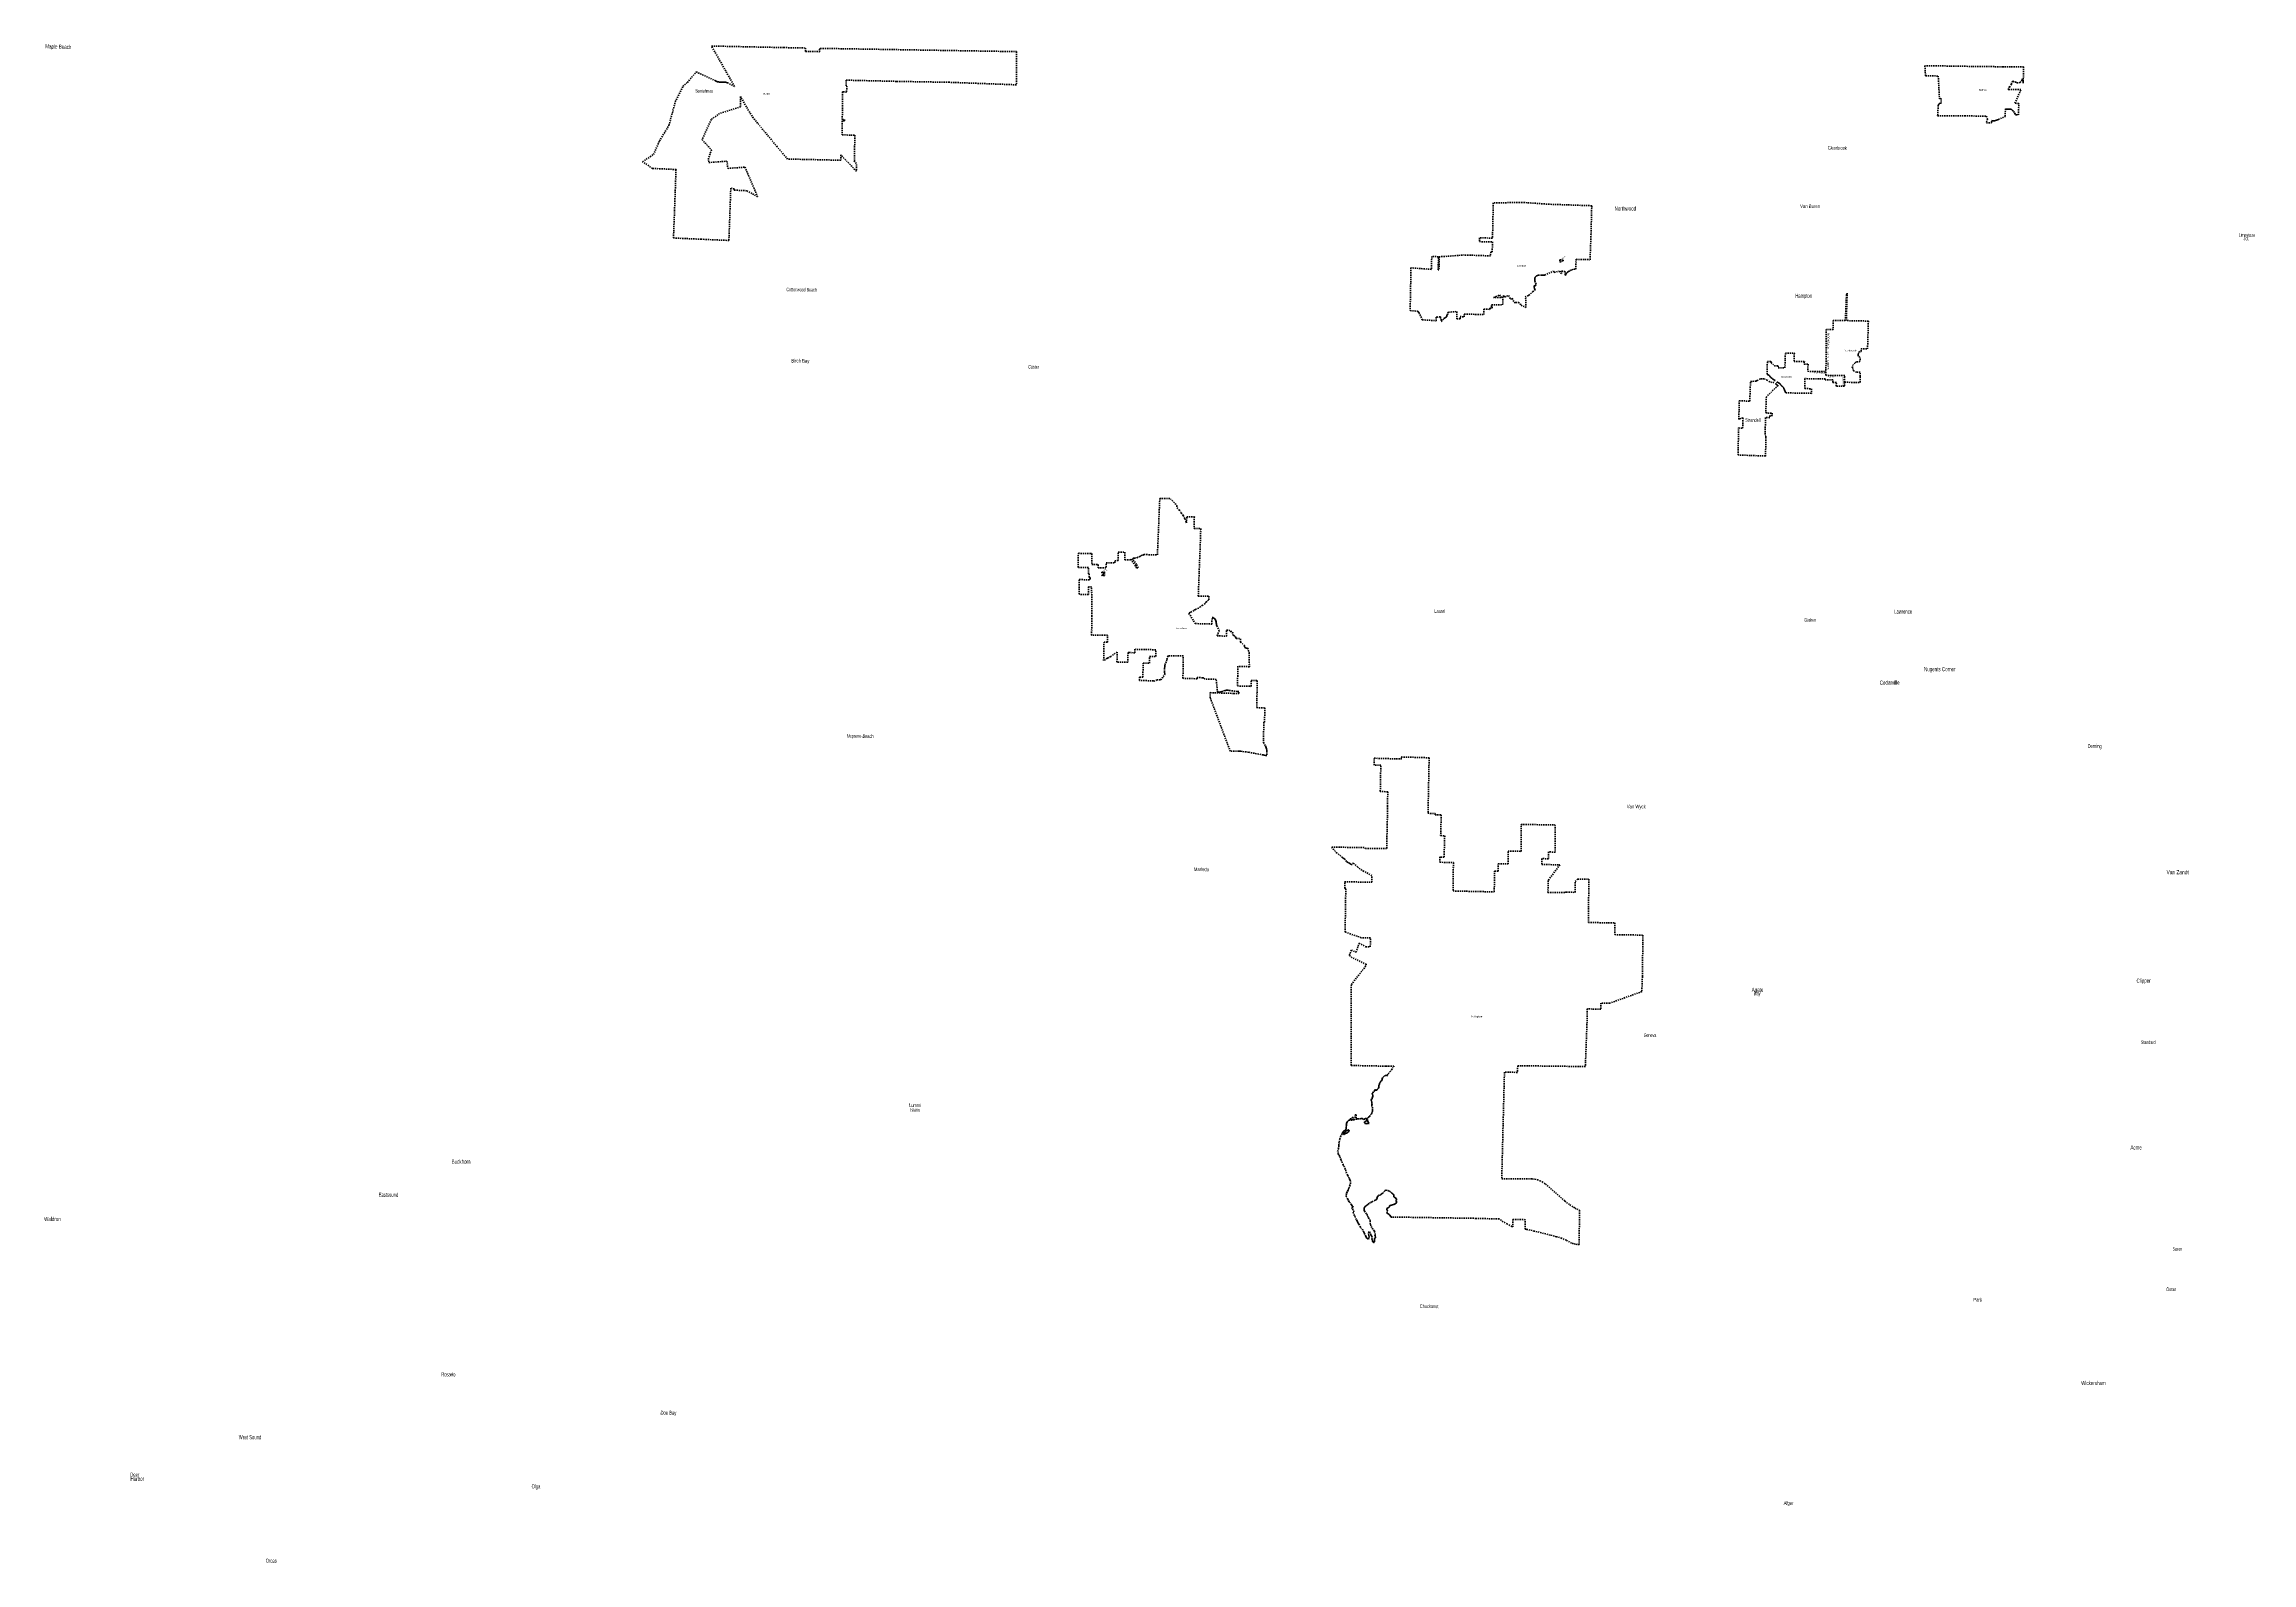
# Model space of a CAD drawing. Header units: feet. Extents: x -903180 to 1023491, y -707744 to 564635.
# Drawn here: x -496008 to -281007, y 408886 to 556844 of the extents above; entities that cross this region are included whole.
import ezdxf

# ---------------------------------------------------------------- set-up
doc = ezdxf.new("R2010")
doc.units = ezdxf.units.FT
doc.header["$LTSCALE"] = 80
doc.linetypes.add('SHORT_DASHED', pattern=[2.7, 1.5, -1.2])
doc.layers.add('13', color=7, linetype='SHORT_DASHED', lineweight=40)
for name, color, linetype in [('15', 7, 'Continuous'), ('16', 7, 'Continuous'), ('36', 7, 'Continuous')]:
    doc.layers.add(name, color=color, linetype=linetype)

msp = doc.modelspace()

# ---------------------------------------------------------------- linework, layer by layer
at = {"layer": '13'}
for p, q in [((-347638.15, 534627.9), (-347543.63, 534703.04)), ((-327904, 524442.95), (-327950, 524503.95)), ((-393981.65, 502475.97), (-394000.34, 503978.31)), ((-381582.45, 499722.8), (-381776.77, 499200.66)), ((-367743.05, 469789.88), (-369311.3, 470341.64)), ((-343048.92, 470086.58), (-340311.35, 470042.28)), ((-367403.92, 451865.06), (-367418.92, 451856.06)), ((-369340.82, 450930.04), (-369313.33, 450892.79)), ((-365180.44, 445168.54), (-365313.63, 445192.19))]:
    msp.add_line(p, q, dxfattribs=at)
for points in [[(-417494.62, 545080.56), (-417650.36, 545243.36), (-418422, 546049.95), (-418434.18, 545533.65), (-423603, 545647.95), (-424626.33, 546845.01), (-426529.65, 549141.92), (-426945.2, 549656.51), (-427297.81, 550184.34), (-428196.91, 551737.02), (-428180.28, 550748.38), (-430222.47, 550085.86), (-431036.55, 549514.53), (-431930.04, 547530.49), (-431027.31, 546552.92), (-431300.8, 545710.26), (-431288.46, 545309), (-429511.17, 545438.66), (-429432.56, 544737.35), (-427756.44, 544857.65), (-426527.24, 541983.31), (-427598.56, 542563.46), (-428815.61, 542618.81), (-428810.19, 542745.44), (-429140.35, 542805.12), (-429320.59, 537718.19), (-432021.63, 537836.7), (-434718.21, 537958.37), (-434617.37, 540625.2), (-434471.33, 544626.79), (-436770.75, 544739.95), (-437730.94, 545388.19), (-436670.09, 546083.48), (-436085.82, 547411.75), (-435169.01, 548915.37), (-434541.96, 551229.48), (-433805.28, 552735.77), (-433370.48, 553120.27), (-432497.19, 554140.41), (-430613.21, 553261.75), (-430485.32, 553206.51), (-430423.91, 553182.82), (-430328.74, 553155.35), (-430231.23, 553137.98), (-430132.43, 553130.89), (-430033.44, 553134.17), (-429935.33, 553147.78), (-429841.51, 553154.98), (-429743, 553152.45), (-429645.29, 553139.62), (-429549.46, 553116.66), (-429456.56, 553083.8), (-428776.87, 552724.1), (-431016.08, 556659.15), (-423970.84, 556507.65), (-421848, 556463.95), (-421857, 556131.95), (-420501.6, 556108.04), (-420512.16, 556273.07), (-420511.71, 556275.39), (-420504.97, 556301.77), (-420495.51, 556327.31), (-420483.44, 556351.71), (-420468.88, 556374.72), (-420451.99, 556396.08), (-420432.96, 556415.56), (-420412.01, 556432.95), (-419972.2, 556425.41), (-401305.85, 556113.65), (-401324.16, 552880.02), (-407864.77, 553125.73), (-413012.98, 553216.91), (-417792.6, 553329.76), (-417905.51, 553332.36), (-417912.09, 552764.92), (-417852.51, 552763.79), (-417854.37, 552173.53), (-418178.55, 552185.91), (-418248.1, 552188.93), (-418279.31, 549494.46), (-418072.69, 549488.93), (-418073.61, 549359.96), (-418280.61, 549361.79), (-418296.03, 548009.33), (-417060.74, 547968.26), (-417095.8, 545501.56), (-417133.29, 545473.23), (-416885.39, 545131.1), (-416896.66, 544455.52)], [(-306367.42, 549179.38), (-306359.76, 549398.87), (-306283.98, 549386.74), (-306182.12, 549379.9), (-306080.1, 549383.75), (-305979.04, 549398.24), (-305880.05, 549423.22), (-305784.22, 549458.4), (-305692.58, 549503.41), (-305043.32, 549792.58), (-305001.9, 550530.21), (-304905.85, 550506.58), (-304841.98, 550502.27), (-304783.3, 550504.86), (-304739.28, 550518.67), (-304702.17, 550522.12), (-304654.7, 550510.04), (-304595.15, 550499.68), (-304548.55, 550494.5), (-304495.04, 550498.81), (-304455.34, 550510.04), (-304443.04, 550503.13), (-304408.09, 550466.87), (-304353.72, 550407.73), (-304325.33, 550378.59), (-304202.25, 550277.37), (-304124.36, 550143.55), (-304087.25, 550084.41), (-304010.01, 549970.45), (-303881.42, 549964.41), (-303766.41, 549982.11), (-303734.36, 549948.88), (-303704.89, 551065.55), (-304073.53, 551078.13), (-303498.32, 552422.63), (-304698.39, 552408.13), (-304691.78, 552622.57), (-304599.75, 552648.89), (-304407.42, 552954.13), (-304393.47, 553178.7), (-304280.89, 553222.51), (-304037.65, 553147.59), (-303879.42, 553076.8), (-303595.34, 553092.04), (-303431.52, 553235.9), (-303379.25, 553453.43), (-303297.42, 553327.8), (-303287.3, 553171.53), (-303274.36, 553045.59), (-303273.19, 553030.76), (-303231.45, 554618.03), (-305253.58, 554639.29), (-308243.2, 554674.7), (-312844.83, 554744.7), (-312791.68, 553754.17), (-311545.72, 553735.75), (-311430.22, 551502.9), (-311279.65, 551579.67), (-311254.47, 551092.89), (-311342.19, 551092.07), (-311413.97, 551068.14), (-311459.46, 551039.72), (-311503.51, 550995.04), (-311538.79, 550924.44), (-311544.79, 550873.4), (-311610.2, 549862.96), (-308986.41, 549850.01), (-306869.37, 549833.35), (-306746.45, 549572.06), (-306861.03, 549183.26)], [(-348059.5, 535808.54), (-348392.87, 535820.61), (-348393.8, 535602.33), (-348062.76, 535743.98)], [(-392748.69, 505059.5), (-393006.8, 505063.5), (-393006.17, 505113.5), (-392866.12, 505110.25), (-392861.43, 505285.27), (-392745.32, 505284.51)], [(-392744.57, 505334.46), (-393003.32, 505338.48), (-393002.38, 505413.47), (-392743.45, 505409.45)]]:
    msp.add_lwpolyline(points, close=True, dxfattribs=at)
for points in [[(-347543.63, 534703.04), (-347407.04, 534782.72), (-347252.96, 534852.68), (-347030.26, 534907.1), (-346852.41, 534911.84), (-346813.53, 535878.92), (-345455.65, 535845.89), (-345359.75, 538385.35), (-345294.29, 541103.05), (-349442.8, 541243.62), (-352092.59, 541431.62), (-354881.36, 541370.51), (-354955.15, 537943.84), (-356229.71, 537978.91), (-356236.76, 537603.96), (-354962.19, 537568.89), (-354980.07, 536617.13), (-355134.17, 536621.12), (-355140.65, 536215.57), (-357669.61, 536301.1), (-360139.43, 536126.09), (-360171.24, 534858.43), (-360249.73, 534855.2), (-360217.04, 536128.52), (-360876.36, 536163.52), (-360908.71, 534903.95), (-362895.6, 535052.56), (-362977.92, 530887.49), (-362282.81, 530829.56), (-362231.78, 530808.02), (-362195.11, 530784.88), (-362156.04, 530746.59), (-362116.8, 530685.87), (-361793.02, 529986.54), (-360438.13, 529898.88), (-360431.18, 530257.09), (-360360.47, 530255.13), (-360008.41, 530277.72), (-360012.78, 530040.5), (-359948.47, 530040.46), (-359952.26, 529807.98), (-359792.55, 529995.62), (-359697.51, 530100.91), (-359643.38, 530148.9), (-359574.46, 530195.73), (-359500.7, 530242.27), (-359449.95, 530268.41), (-359428.93, 530288.2), (-359421.85, 530301.6)], [(-359421.85, 530301.6), (-359415.27, 530324.13), (-359411.18, 530370.63), (-359401.94, 530414.54), (-359370.58, 530474.27), (-359295.83, 530628.34), (-359254.58, 530734.41), (-358431.53, 530784.21), (-358444.05, 530082.4), (-358119.65, 530082.94), (-358114.94, 530297.02), (-357715.05, 530288.41), (-357709.41, 530544.8), (-355810.68, 530492.56), (-355787.39, 531015.61), (-355214.55, 531006.27), (-355208.35, 531125.25), (-354990.01, 531123.44), (-354986.06, 531258.48), (-355059.41, 531259.09), (-355053.01, 531454.04), (-353971.5, 531445.05), (-353940.33, 532144.81), (-354848.53, 532152.36), (-354245.59, 532419.01), (-354145.35, 532185.9), (-353829.75, 532320.18), (-353779.46, 532202.85), (-353389.48, 532369.96), (-353220.29, 531997.15), (-353027.02, 532080.58), (-352830.47, 531636.67), (-352714.15, 531680.19), (-352423.38, 531686.36), (-352168.78, 531416), (-351819.17, 531246.9), (-351725.45, 531173.53), (-351699.91, 532031.85), (-351781.14, 532210.78), (-351563.57, 532310.89), (-351519.45, 532333.57), (-351425.79, 532385.84), (-351044.1, 532711.56), (-351055.64, 532736.46), (-350806.35, 532861.19), (-350836.13, 532936.51), (-350874.7, 533051.44), (-350899.52, 533166.21), (-350898.42, 533280.6), (-350885.34, 533291.12), (-350884.26, 533294.06), (-350882.74, 533298.33), (-350881.82, 533308.07), (-350881.21, 533311.73), (-350858.84, 533320.14), (-350849.08, 533303.45), (-350840.04, 533278.01), (-350799.9, 533286.36), (-350792.13, 533314.3), (-350768.88, 533323.48), (-350751, 533337.94), (-350747.48, 533357.82), (-350776.07, 533421.4), (-350708.91, 533447.99), (-350785.75, 533611.44), (-350812.29, 533686.77), (-350830.8, 533764.46), (-350841.1, 533843.67), (-350843.05, 533923.51), (-350840.24, 533971.13), (-350837.29, 534008.86), (-350830.42, 534046.07), (-350819.69, 534082.35), (-350805.23, 534117.32), (-350787.2, 534150.58), (-350765.79, 534181.78), (-350741.23, 534210.57), (-350713.8, 534236.63), (-350683.79, 534259.68), (-350651.54, 534279.47), (-350617.4, 534295.79), (-350581.74, 534308.44), (-350544.95, 534317.29), (-350507.44, 534322.26), (-350499.22, 534322.81), (-350114.18, 534324.31), (-350051.97, 534322.37), (-349989.91, 534326.95), (-349928.66, 534337.99), (-349877.39, 534352.48), (-349006.07, 534722.2), (-348942.41, 534593.17), (-348420.31, 534734.87), (-348332.18, 534520.36), (-348245.98, 534489.98)], [(-348245.98, 534489.98), (-348236.33, 534714.77), (-347874.37, 534705.23), (-347890.39, 534306.73), (-347818.13, 534424.49), (-347737.85, 534529.43), (-347638.15, 534627.9)], [(-320670.9, 523901.56), (-319164.35, 523882.04), (-319162.11, 524463.62), (-319150.32, 524870.65), (-319497.33, 524876.47), (-319805.12, 525032.2), (-319857, 525319.43), (-319923.39, 525322.76), (-319879, 525563.23), (-319624.61, 525811.48), (-319510.96, 525890.32), (-319223.59, 525900.15), (-319140.57, 526092.88), (-319196.19, 526355.39), (-319353.51, 526458.81), (-319346.87, 526621.64), (-319294.16, 526850.5), (-319133.26, 526905.55), (-319069.39, 526904.2), (-319062.27, 527163.07), (-318433.52, 527150.72), (-318351.09, 529863.79), (-320498.16, 529908.79), (-320422.17, 532580.41), (-320431.66, 532560.09), (-320461.85, 532482.45), (-320483.75, 532402.07), (-320599.12, 529909.92), (-321774.01, 529932.99), (-321792.63, 529033.17), (-322448.51, 529050.85), (-322483.87, 524938.86)], [(-327950, 524503.95), (-328012, 524565.95), (-328056, 524602.95), (-328108, 524633.95), (-328173, 524665.95), (-328214.98, 524683.63), (-328188.82, 525911.86), (-327808.77, 525910.42), (-327811.32, 525788.91), (-327657.04, 525680.72), (-327508.65, 525518.09), (-327133.09, 525516.66), (-327135.95, 525307.86), (-326480.12, 525305.38), (-326433.47, 526726.16), (-325563.01, 526726.16), (-325588.77, 525941.62), (-324588.78, 525924.67), (-324596.99, 525674.78), (-324227, 525668.51), (-324249.97, 524968.79), (-322483.87, 524938.86)], [(-320670.9, 523901.56), (-320656.95, 524559.23), (-322486.96, 524578.75), (-322483.87, 524938.86)], [(-320670.9, 523901.56), (-320679.1, 523514.67), (-321479.14, 523521.63), (-321471.71, 523871.59), (-321821.72, 523874.63), (-321816.42, 524124.59), (-322546.46, 524130.94), (-322544.33, 524230.92), (-323181.55, 524236.47), (-324524.23, 524256.49), (-324544.84, 523284.84), (-323894.94, 523273.56), (-323904.49, 522823.66), (-326413.4, 522869.62), (-326432, 522947.95), (-326445, 522990.95), (-326473, 523065.95), (-326517, 523163.95), (-326545, 523222.95), (-326570, 523272.95), (-326592, 523323.95), (-326611, 523364.95), (-326633, 523394.95), (-326653, 523425.95), (-326676, 523451.95), (-326709, 523481.95), (-326742, 523508.95), (-326770, 523529.95), (-326804, 523565.95), (-326833, 523595.95), (-326857, 523633.95), (-326887, 523664.95), (-326927, 523715.95), (-326953, 523740.95), (-327012, 523788.95), (-327050, 523818.95), (-327115, 523857.95), (-327182, 523902.95), (-327210.08, 523920.82), (-327406.93, 523734.46), (-327289.72, 523693.54), (-327178.54, 523605.68), (-327159.82, 523590.28), (-328289.33, 522479.45), (-328343.6, 520912.45), (-327723.82, 520895.44), (-327732.47, 520645.58), (-327952.4, 520651.61), (-327959.32, 520451.73), (-328359.18, 520462.7), (-328397.35, 519360.58), (-328410.19, 518732.37), (-328392.79, 518714.89), (-328377.32, 518695.69), (-328363.94, 518674.97), (-328352.8, 518652.97), (-328344.01, 518629.93), (-328337.69, 518606.09), (-328333.89, 518581.72), (-328332.66, 518557.09), (-328334.01, 518532.47), (-328334.25, 518530.34), (-328368.52, 516717.7), (-331042.13, 516816.81), (-330992.35, 519449.92), (-330596.05, 519436.27), (-330561.82, 520424.82), (-330561.12, 520444.95), (-330581.32, 520437.85), (-330950.73, 520307.98), (-330970.73, 520303.97), (-330922.04, 522095.32), (-329901.75, 522064.3), (-329832.07, 523977.09), (-329622.59, 523982.36), (-329305.69, 524013), (-329190.97, 524060.81), (-328956.49, 524194.81), (-328840.27, 524222.32), (-328649.61, 524229.75), (-328526.08, 524226.69), (-328308.75, 524168.62), (-328239.09, 524120.29), (-328017.48, 523993.22), (-327849.11, 523922.18), (-327670.68, 523848.87), (-327658.02, 523843.12), (-327418.63, 524074.99), (-327420, 524075.95), (-327487, 524109.95), (-327580, 524164.95), (-327656, 524215.95), (-327758, 524298.95), (-327842, 524380.95), (-327904, 524442.95)], [(-394000.34, 503978.31), (-394304.53, 503984.67), (-394305.39, 503224.53), (-395205.37, 503243.35), (-395203.74, 504678.63), (-394222.17, 504658.1), (-394199.49, 504657.62), (-394199.29, 504708.47), (-394143.04, 504708.47), (-394140.7, 504803.03), (-394140.7, 504887.42), (-394234.44, 504888.98), (-394230.54, 505242.97), (-394308.65, 505242.97), (-394302.39, 505853.7), (-395309.31, 505869.33), (-395290.86, 507239.22), (-393969.61, 507218.7), (-393983.15, 506148.78), (-393363.22, 506139.16), (-393367.01, 505839.18), (-392660.62, 505828.21), (-392659.73, 505878.22), (-392591.48, 505877.16), (-392585.78, 506327.13), (-391736.43, 506313.95), (-391736.43, 506521.59), (-391402.11, 506524.72), (-391402.11, 507337.35), (-390764.72, 507334.22), (-390757.15, 506598.77), (-390168.85, 506589.64), (-390161.64, 506664.58), (-389765.45, 506080.2), (-389695.84, 505937.95), (-389627.48, 505826.61), (-389468.78, 505824.96), (-389634.45, 506153.65), (-390009.99, 506710.84), (-389907.44, 506756.43), (-389777.76, 506767.37), (-389582.49, 506809.57), (-389296.58, 506942.4), (-389163.8, 507028.35), (-389001.32, 507065.86), (-388887.27, 507114.3), (-387589.94, 507087.69), (-387360.83, 512577.67), (-386322.49, 512562.28), (-385691.75, 511899.94), (-385691.57, 511678), (-385487.06, 511459.39), (-385268.82, 511198.35), (-385079.05, 510915.92), (-384919.85, 510615.2), (-384792.95, 510299.48), (-384759.2, 510195.18), (-384732.76, 510808.45), (-383993.95, 510793.14), (-384007.83, 510119.56), (-384014.1, 509670.59), (-383371.01, 509656.4), (-383394, 508774.92), (-383610.65, 503074.76), (-382583.65, 503050.62), (-382592.44, 502717.17), (-382615.91, 502705.17), (-382766.58, 502569.83), (-382857.32, 502472.18), (-382951.48, 502335.12), (-383179.19, 502182.65), (-383413.75, 502038.74), (-383572.98, 501905.12), (-383781, 501822.03), (-383896.86, 501755), (-384044.68, 501671.51), (-384378.8, 501499.16), (-384451.77, 501446.91), (-384530.06, 501387.19), (-383903.4, 500392.85), (-382298.01, 500349.6), (-382262, 500996.4), (-382207.65, 500976.2), (-382106.84, 500933.19), (-381994.08, 500855.72), (-381937.96, 500762.35), (-381889.95, 500660.92), (-381866.2, 500555.57), (-381866.43, 500507.01), (-381864.69, 500446.29), (-381848.82, 500383.47), (-381845.26, 500280.25), (-381821.34, 500213.34), (-381801.31, 500176.82), (-381582.45, 499722.8)], [(-376926.62, 487551.33), (-377065.65, 487556.66), (-377203.36, 487576.5), (-377300.48, 487599.54), (-378710.06, 487855.81), (-379489.2, 487958.82), (-379620.24, 487967.88), (-379640.24, 487969.26), (-379660.24, 487968.76), (-380497.1, 487947.96), (-382446.5, 493162.39), (-382446.89, 493666.37), (-380182.11, 493589.9), (-379656.95, 493578.21), (-379657.69, 493761.15), (-379824.5, 493780.12), (-380650.13, 493880.5), (-380723.86, 493893.83), (-380798.58, 493899.38), (-380873.48, 493897.09), (-380947.72, 493886.99), (-381020.5, 493869.18), (-381025.71, 493867.59), (-381366.3, 493752.34), (-381423.48, 493729.87), (-381482.69, 493713.5), (-381543.29, 493703.41), (-381604.62, 493699.71), (-381643.94, 493700.72), (-381743.37, 493705.71), (-381867.53, 494960.84), (-383015.51, 494996.37), (-383021.07, 495012.95), (-383028.33, 495028.85), (-383037.21, 495043.92), (-383047.62, 495057.97), (-383059.44, 495070.85), (-383072.55, 495082.43), (-383086.79, 495092.58), (-383102.01, 495101.18), (-383118.05, 495108.15), (-383134.73, 495113.39), (-383151.87, 495116.87), (-383169.28, 495118.54), (-383180.1, 495118.65), (-383729.95, 495133.86), (-383732.65, 495018.55), (-385104.83, 495061.01), (-385072.33, 497237.45), (-386539.26, 497267.28), (-386556.13, 497240.18), (-386634, 497001.78), (-386679.17, 496846.18), (-386732.51, 496670.39), (-386809.83, 496501.15), (-386873.05, 496341.8), (-386878.42, 496175.27), (-386899.9, 496053.71), (-386898.56, 495717.28), (-386898.56, 495655.5), (-386895.21, 495617.23), (-386879.77, 495509.46), (-386936.82, 495313.53), (-387070.8, 495172.54), (-387178.68, 494999.05), (-387295.14, 494900.23), (-387645.76, 494907.26), (-387959.43, 494765.74), (-387987.71, 494766.51), (-387987.35, 494816.52), (-389337.12, 494853.27), (-389334.75, 495183.33), (-389006.62, 495173.94), (-388978.91, 496550.73), (-388368, 496536.72), (-388359.61, 497196.67), (-387759.7, 497185.02), (-387751.3, 497844.99), (-389779.64, 497884.42), (-389788.6, 497554.55), (-390373.51, 497566), (-390448.08, 497567.06), (-390479.3, 496645.6), (-391529.21, 496645.6), (-391510.84, 497616.11), (-392139.08, 497191.98), (-392466.68, 497020.5), (-392828.31, 496786.08), (-392789.17, 498594.99), (-392459.31, 498585.29), (-392444.94, 499250.33), (-392693.55, 499253.56), (-393999.45, 499277.47), (-393976.02, 501135.51), (-393981.65, 502475.97)], [(-381776.77, 499200.66), (-380876.51, 499169.99), (-380860.87, 499745.11), (-380587.02, 499735.78), (-380456.78, 499572.64), (-380454.84, 499644.02), (-380261.84, 499552.18), (-380271.98, 499334.61), (-380235.77, 499306.82), (-380141.2, 499227.42), (-380026.46, 499141.84), (-379944.08, 499046.31), (-379932.4, 498951.14), (-379925.88, 498942.12), (-379507.09, 498923.21), (-379513.95, 498609.36), (-379121.42, 498263.46), (-379125.72, 498082.71), (-379076.16, 498056.21), (-379020.88, 498033.87), (-378901.58, 498009.13), (-378801.72, 498006.9), (-378665.48, 497561.87), (-378632.87, 496189.25), (-379763.86, 496229.76), (-379769.88, 495330.55), (-379798.83, 494316.95), (-378638.96, 494281.78), (-378470.78, 494277.6), (-378457.06, 494860.65), (-377862.45, 494845.29), (-377890.81, 493597.18), (-377915.48, 492202.35), (-377129.26, 492181.52), (-377158.88, 490779.63), (-377230.51, 490779.35), (-377261.07, 488796.75), (-377073.41, 488492), (-377023.12, 488391.36), (-376983.62, 488286.02), (-376955.36, 488177.12), (-376938.62, 488065.87), (-376933.61, 487953.48), (-376933.78, 487941.35), (-376926.62, 487551.33)], [(-369311.3, 470341.64), (-369246.08, 474596.98), (-369350.04, 474599.66), (-369354.96, 475234.74), (-366715.54, 475199.07), (-366697.9, 475835.59), (-367510.36, 476271.94), (-367843.42, 476476.74), (-368084.59, 476667.29), (-368493.8, 477069.18), (-368652.72, 476890.27), (-368750.35, 476945.32), (-368862.47, 477010.54), (-368966.63, 477073.9), (-369085.92, 477153.88), (-369178.14, 477212.3), (-369293.4, 477372.85), (-369354.65, 477436.16), (-369427.76, 477501.91), (-369486.47, 477550.91), (-369564.33, 477610.46), (-370102.61, 478036.95), (-370262.1, 478191.03), (-370406.46, 478350.62), (-370535.7, 478511.58), (-370608.85, 478617.83), (-367372.13, 478561.79), (-367333.56, 478487.71), (-365250.97, 478488.02), (-365239.43, 479624.67), (-365238.87, 479624.67), (-365226.21, 480241.6), (-365220.76, 480507.13), (-365214.81, 480797.05), (-365216.14, 480797.05), (-365184.51, 481631.14), (-365197.7, 481631.14), (-365193.34, 481843.28), (-365177.39, 482620.7), (-365161.12, 484009.95), (-365884.53, 484031.1), (-365836.24, 486595.77), (-366495.99, 486615.06), (-366483.56, 487274.99), (-363844.55, 487197.83), (-363840.78, 487397.8), (-361126.8, 487318.45), (-361197.47, 483884.03), (-361197.89, 483862.79), (-361202.53, 483630.04), (-361200.85, 483630.04), (-361239.41, 481908.42), (-360542.94, 481889.91), (-360546.8, 481765.44), (-359946.97, 481750.69), (-360009.22, 479740.9), (-359609.6, 479722.16), (-359674.08, 477640.13), (-360082.29, 477655.3), (-360101.33, 477143.48), (-358764.94, 477101.47), (-358802.37, 474344.14), (-356153.83, 474279.5), (-354789.25, 474264.45), (-354749.78, 476268.81), (-354410.82, 476262.79), (-354396.35, 476997.65), (-353435.39, 476980.58), (-353444.05, 478225.93), (-352153.86, 478203.02), (-352172.15, 480831.76), (-348871.65, 480773.15), (-348853.29, 478132.4), (-349513.39, 478144.12), (-349508.8, 477483.93), (-350168.9, 477495.65), (-350164.91, 476922.5), (-348407.31, 476891.29), (-349533.58, 475364.04), (-349556.37, 474206.74), (-347838.89, 474187.8), (-347875.36, 474218.21), (-347835.67, 474263.24), (-347800.46, 474233.88), (-347790.65, 474226.45), (-347779.29, 474221.38), (-347765.21, 474217.74), (-346907.56, 474208.34), (-346894.92, 475256.22), (-346681.02, 475495.94), (-345573.53, 475483.8), (-345588, 474163.88), (-345621.02, 471260.19), (-343038.64, 471248.59), (-343048.92, 470086.58)], [(-367418.92, 451856.06), (-367418.47, 451829.7), (-367410.06, 451744.43), (-367370.94, 451676.92), (-367306.64, 451659.52), (-367197.25, 451677.67), (-367120.16, 451696.44), (-367027.75, 451670.41), (-367000.6, 451718.45), (-367037.78, 451781.87), (-367079.08, 451841.32), (-367121.48, 451949.35), (-367139.63, 452166.17), (-367116.33, 452224.39), (-367034.22, 452295.67), (-366978.8, 452343.17), (-366927.5, 452386.7), (-366828.1, 452518.34), (-366768.3, 452583.97), (-366733.26, 452621.74), (-366705.54, 452700.11), (-366656.31, 452848.89), (-366635.45, 452992.13), (-366636.08, 453174.22), (-366667.33, 453338.69), (-366694, 453424.16), (-366694.31, 453515.21), (-366688.72, 453598.05), (-366701.64, 453663.03), (-366711.56, 453780.56), (-366759.53, 453915), (-366772.52, 453975.94), (-366730.82, 454045.95), (-366687.63, 454087.62), (-366666.35, 454145.88), (-366644.26, 454246.62), (-366620.24, 454343.27), (-366610.12, 454452.33), (-366619.83, 454472.74), (-366667, 454542.42), (-366671.8, 454609.28), (-366613.91, 454681.01), (-366519.12, 454782.39), (-366463.36, 454848.09), (-366435.53, 454932.53), (-366430.85, 454966.83), (-366409.98, 455002.85), (-366370.09, 454975.8), (-366322.1, 454950.61), (-366267.78, 454939.46), (-366235.44, 454940.87), (-366184.07, 454988.45), (-366134.18, 455064.38), (-366070.23, 455136), (-366040.42, 455218.38), (-366026.86, 455295), (-366027.67, 455359.75), (-366018.72, 455406.11), (-365985.7, 455443.92), (-365950.44, 455493.83), (-365969.64, 455546.8), (-365964.66, 455597.28), (-365923.14, 455657.18), (-365875.88, 455700.79), (-365850.18, 455779.21), (-365786.57, 455832.62), (-365745.29, 455880.39), (-365717.26, 455974.95), (-365699.33, 456069.69), (-365618.37, 456187.52), (-365533.97, 456272.91), (-365396.95, 456391.56), (-365284.82, 456312.39), (-365213.22, 456396.46), (-365114.8, 456534.79), (-364942.98, 456734.94), (-364809.68, 456923.39), (-364697.07, 457065.6), (-364574.19, 457223.86), (-364550.9, 457262.51), (-365357.22, 457276.36), (-368706.75, 457340.66), (-368709.51, 462268.34), (-368705.45, 465240.23), (-367351.34, 466955.83), (-367261.54, 467197.19), (-368619.2, 467843.42), (-368902.54, 468062.77), (-368695.12, 468591.68), (-368253.77, 468368.87), (-367934.48, 469259.71), (-367299.82, 468902.36), (-366857.76, 468899.1), (-366845.35, 469781.33), (-367743.05, 469789.88)], [(-340311.35, 470042.28), (-340359.03, 466011.28), (-340415.27, 464533.5), (-343550, 463413.25), (-344398.09, 463428.12), (-344403.55, 462828.12), (-345723.39, 462851.24), (-345729.18, 462214.4), (-345917.33, 457235.53), (-352502.69, 457319.96), (-352519.33, 456669.72), (-353793.83, 456693.55), (-353956.4, 450370.45), (-354056.39, 446283.77), (-351078.88, 446295.25), (-350830.14, 446261.11), (-350586.33, 446201.16), (-350350.13, 446116.06), (-350124.11, 446006.73), (-349910.77, 445874.37), (-349801.04, 445793.34), (-347914.6, 444129.64), (-347426.67, 443759.4), (-346902.72, 443442.18), (-346739.63, 443358.03), (-346487.11, 443233.44), (-346515.41, 439906.69), (-346703.46, 439911.92), (-346889.94, 439936.79), (-347072.79, 439981), (-347250.02, 440044.09), (-347255.17, 440046.24), (-347763.93, 440311.28), (-348224.84, 440509.82), (-348703.98, 440659.08), (-348726.31, 440664.72), (-350886.84, 441215), (-351688.11, 441384.07), (-351779.21, 441397.81), (-351769.96, 442318.8), (-352969.7, 442350.4), (-352976.95, 441628.87), (-353063.1, 441670.94), (-353529.05, 441906.92), (-353912.84, 442110.21), (-354273.28, 442352.51), (-354321.26, 442389.09), (-356570.04, 442448.32), (-364810.33, 442578.59), (-364875.11, 442667.56), (-364948.84, 442749.28), (-365030.71, 442822.84), (-365119.82, 442887.44), (-365215.19, 442942.37), (-365250.09, 442959.31), (-365158.18, 443158.32), (-365186.14, 443192.97), (-365211.97, 443237.69), (-365237.43, 443318.76), (-365238.68, 443395.54), (-365185.68, 443439.41), (-365130.82, 443467.1), (-365059.45, 443528.95), (-365020.78, 443554.8), (-365004.2, 443595.02), (-364993.47, 443657.53), (-364968.81, 443697.66), (-364905.94, 443717.18), (-364847.14, 443734.73), (-364786.38, 443746.2), (-364701.26, 443767.5), (-364606, 443792.73), (-364563.41, 443806.41), (-364500.63, 443817.86), (-364425.39, 443861.49), (-364335.89, 443917.09), (-364300.57, 444011.65), (-364299.98, 444070.22), (-364337.64, 444145.37), (-364367.08, 444232.55), (-364304.16, 444258.14), (-364273.37, 444304.27), (-364335.45, 444363.52), (-364401.42, 444436.95), (-364455.57, 444479.96), (-364564.01, 444551.83), (-364575.59, 444606.5), (-364553.05, 444636.55), (-364558.55, 444693.17), (-364590.24, 444758.16), (-364664.21, 444839.76), (-364760.49, 444915.54), (-364902.92, 445024.14), (-365007.18, 445110.11), (-365180.44, 445168.54)], [(-369313.33, 450892.79), (-369307.12, 450873.27), (-369308.01, 450859.08), (-369322.2, 450837.8), (-369348.81, 450822.72), (-369386.95, 450792.56), (-369436.61, 450754.42), (-369465, 450703.87), (-369468.54, 450656.86), (-369455.24, 450635.57), (-369432.18, 450621.38), (-369404.68, 450629.36), (-369375.42, 450645.33), (-369333.73, 450673.71), (-369264.55, 450713.62), (-369186.5, 450763.29), (-369152.79, 450781.03), (-369141.26, 450787.24), (-369118.2, 450785.47), (-369102.24, 450784.58), (-369081.84, 450788.13), (-369065.87, 450797.88), (-369044.59, 450816.51), (-369014.43, 450851.99), (-368978.07, 450893.67), (-368950.57, 450928.26), (-368926.62, 450973.5), (-368917.75, 451000.11), (-368926.62, 451020.51), (-368949.68, 451045.34), (-368977.18, 451064.85), (-369008.22, 451062.19), (-369031.28, 451048), (-369062.33, 451031.15), (-369107.56, 450999.22), (-369156.34, 450980.59), (-369188.27, 450970.84), (-369213.99, 450973.5), (-369242.37, 450979.71), (-369262.77, 451006.31), (-369268.98, 451062.19), (-369273.42, 451088.8), (-369272.53, 451101.22), (-369254.79, 451119.84), (-369230.84, 451134.92), (-369221.09, 451152.66), (-369212.22, 451172.17), (-369208.87, 451183.69), (-369209.21, 451216.17), (-369215.88, 451291.15), (-369193.19, 451424.25), (-369187.91, 451490.91), (-369185.9, 451598.09), (-369192.88, 451656.9), (-369152.4, 451769.42), (-369104.3, 451857.52), (-369044.7, 451913.04), (-369021.73, 451953.07), (-368966.47, 451992.48), (-368889.19, 452021.36), (-368822.94, 452018.54), (-368823.91, 452148.99), (-368723.9, 452149.75), (-368722.34, 452006.36), (-368626.23, 452007.42), (-368629.27, 452286.93), (-368516.84, 452288.15), (-368514.11, 452037.64), (-368349.65, 452039.43), (-368344.71, 452545.34), (-368224.99, 452544.17), (-368221.22, 452103.76), (-368192.99, 452101.2), (-368149.92, 452136.8), (-368097.35, 452139.84), (-367903.55, 452136.16), (-367830.69, 452144.9), (-367743.47, 452165.49), (-367634.42, 452165.45), (-367554.65, 452111.33), (-367478.24, 452093.7), (-367418.6, 452120.1), (-367376.92, 452144.05), (-367313.92, 452168.05), (-367262.92, 452177.05), (-367232.93, 452174.05), (-367205.93, 452153.05), (-367202.93, 452090.05), (-367208.93, 452039.05), (-367217.93, 451991.05), (-367223.93, 451952.05), (-367250.93, 451928.05), (-367295.92, 451898.05), (-367346.92, 451874.06), (-367403.92, 451865.06)], [(-366657.91, 440257.17), (-366701.09, 440431.98), (-366685.26, 440629.94), (-366749.95, 440734.35), (-366796.13, 440856.61), (-366871.56, 441034.05), (-366957.92, 441167.19), (-367011.09, 441131.79), (-367032.79, 440944.05), (-367001.69, 440771.5), (-366980, 440635.54), (-366988.82, 440488.02), (-367026.18, 440434.1), (-367064.2, 440453.03), (-367102.67, 440447.7), (-367111.16, 440425.6), (-367141.21, 440438.31), (-367192.41, 440508.07), (-367253.25, 440602.29), (-367307.92, 440702.46), (-367383.32, 440881.92), (-367431.89, 440984), (-367489.99, 441116.6), (-367591.75, 441290.5), (-367719.56, 441475), (-367816.47, 441584.07), (-367960.51, 441872.06), (-368047.07, 441995.09), (-368097.43, 442109.34), (-368148.21, 442201.34), (-368232.48, 442338.49), (-368322.97, 442574.89), (-368395.01, 442717.87), (-368504.08, 442932.37), (-368521.32, 443090.5), (-368464.72, 443093.47), (-368533.79, 443286.97), (-368608.23, 443409.77), (-368668.2, 443550.51), (-368601.58, 443549.24), (-368532.87, 443551.98), (-368566.47, 443591.06), (-368627.53, 443673.14), (-368680.07, 443779.34), (-368796.49, 443925.19), (-368873.44, 444021.74), (-368907.07, 444058.79), (-368985.32, 444193.8), (-369043.61, 444316.29), (-369194.32, 444572.04), (-369219.51, 444736.39), (-369188.9, 444861.24), (-369148.73, 444957.59), (-369065.48, 445089.53), (-369012.96, 445197.78), (-368947.2, 445366.47), (-368841.11, 445639.6), (-368795.31, 445820.81), (-368796.52, 446079.79), (-368836.83, 446191.82), (-368900.68, 446340.72), (-369019.73, 446561.48), (-369070.36, 446661.57), (-369161.8, 446847.41), (-369236.13, 447083.5), (-369307.91, 447240.64), (-369386.28, 447476.81), (-369466.86, 447595.68), (-369501.73, 447662.21), (-369718.35, 448185.13), (-369798.08, 448348.49), (-369851.77, 448501.24), (-369921.9, 448638.12), (-369994.44, 448754.81), (-370037.12, 448955.91), (-369983.13, 449143.03), (-369965.12, 449241.82), (-369935.39, 449427.38), (-369932.7, 449570.97), (-369919.65, 449728.53), (-369874.27, 449887.49), (-369832.78, 450161.84), (-369757.65, 450399.14), (-369663.13, 450593.59), (-369598.39, 450707.67), (-369526.36, 450828.14), (-369512, 450867.95), (-369487.17, 450905.2), (-369459.68, 450942.46), (-369435.73, 450969.95), (-369420.65, 450982.37), (-369402.91, 450985.92), (-369388.72, 450981.48), (-369374.53, 450968.18), (-369340.82, 450930.04)], [(-365313.63, 445192.19), (-365394.76, 445164.79), (-365449.66, 445133.06), (-365640.76, 444900.43), (-365707.21, 444867.96), (-365787.38, 444792.61), (-365842.76, 444747.13), (-365980.91, 444703.22), (-366054.08, 444678.31), (-366128.99, 444560.37), (-366221, 444499.4), (-366202.1, 444430.25), (-366178.75, 444383.28), (-366223.96, 444341.65), (-366292.4, 444245.84), (-366381.94, 444209.11), (-366569.37, 444121.63), (-366708.09, 444047.38), (-366834.31, 443993.13), (-366955.01, 443910.45), (-366969.85, 443900.22), (-367031.63, 443852.49), (-367104.09, 443798.96), (-367185.61, 443733.09), (-367258.08, 443670.5), (-367347.83, 443603.8), (-367391.47, 443575.78), (-367437.84, 443506.23), (-367456.39, 443427.41), (-367461.02, 443360.18), (-367463.34, 443295.27), (-367458.4, 443247.49), (-367458.18, 443246.32), (-367413.6, 443146.34), (-367297.72, 442972.18), (-367210.75, 442871.39), (-367149.06, 442714.44), (-367109.94, 442646.94), (-367032.18, 442485.64), (-366897.86, 442325.29), (-366879.87, 442207.6), (-366857.95, 441976.55), (-366848.3, 441844.87), (-366785.24, 441653.5), (-366664.94, 441499.49), (-366539.18, 441313), (-366497.96, 441249.5), (-366452.93, 441173.79), (-366373.95, 440969.98), (-366381.75, 440877.06), (-366420.56, 440853.52), (-366368.25, 440735.19), (-366346.07, 440625.52), (-366359.74, 440542.84), (-366400.8, 440507.2), (-366442.23, 440451.34), (-366437.84, 440362.24), (-366436.15, 440236.78), (-366487.45, 440086.02), (-366541.84, 440093.12), (-366600.92, 440173.14), (-366657.91, 440257.17)]]:
    msp.add_lwpolyline(points, dxfattribs=at)

# ---------------------------------------------------------------- texts
at = {"layer": '15'}
for s, rotation, width, p in [('NOOKSACK   CITY   LIMITS', 269.507, 0.95, (-322359.37, 528680.57)), ('EVERSON', 359.029, 0.75, (-323674.42, 524767.46)), ('CITY', 359.501, 0.8, (-322232.16, 524375.59)), ('LIMITS', 268.785, 0.8, (-320858.78, 524393.55))]:
    msp.add_text(s, height=200, rotation=rotation, dxfattribs=dict(at, width=width)).set_placement(p)
at = {"layer": '16'}
for s, height, rotation, width, p in [('Maple Beach', 400, 358.108, 0.65, (-495896.8, 556444.84)), ('Semiahmoo', 350, 359.37, 0.55, (-432595.46, 552121.38)), ('Clearbrook', 350, 359.37, 0.65, (-322310.18, 546563.76)), ('Van Buren', 350, 359.37, 0.7, (-324996.69, 540889.67)), ('Limestone', 350, 358.739, 0.6, (-282296.01, 538085.33)), ('Jct.', 350, 359.37, 0.65, (-281827.43, 537738.59)), ('Cottonwood Beach', 350, 359.37, 0.6, (-423720.19, 532769.48)), ('Birch Bay', 350, 359.37, 0.7, (-423242.18, 525826.82)), ('Custer', 350, 359.37, 0.6, (-400169.1, 525239.99)), ('Strandell', 350, 359.37, 0.65, (-330355.17, 520053.71)), ('Laurel', 350, 359.37, 0.65, (-360624.97, 501437.72)), ('Goshen', 350, 359.37, 0.55, (-324590.96, 500587.4)), ('Neptune Beach', 350, 359.37, 0.65, (-417855.19, 489279.04)), ('Van Wyck', 350, 359.37, 0.7, (-341883.43, 482405.93)), ('Marietta', 350, 359.37, 0.7, (-384035.86, 476284.22)), ('Geneva', 350, 359.37, 0.6, (-340228.55, 460125.32)), ('Standard', 350, 359.37, 0.6, (-291810.32, 459441.51)), ('Lummi', 350, 359.37, 0.65, (-411770.34, 453306.27)), ('Island', 350, 359.37, 0.6, (-411644.93, 452856.84)), ('Saxon', 350, 359.37, 0.55, (-288726.24, 439295.6)), ('Park', 350, 359.37, 0.7, (-308130.44, 434355.77)), ('Doran', 350, 359.37, 0.6, (-289318.37, 435368.28)), ('Chuckanut', 350, 359.37, 0.65, (-362035.24, 433717.99)), ('Rosario', 400, 359.403, 0.6, (-457341.05, 427058.62)), ('Doe Bay', 400, 359.403, 0.6, (-435986.28, 423315.97)), ('Alger', 350, 359.37, 0.7, (-326599.63, 414536.06))]:
    msp.add_text(s, height=height, rotation=rotation, dxfattribs=dict(at, width=width)).set_placement(p)
for s, width, p in [('Northwood', 0.65, (-343067.12, 540635.26)), ('Hampton', 0.6, (-325469.54, 532128.01)), ('Lawrence', 0.6, (-315834.01, 501361.69)), ('Cedarville', 0.65, (-317239.52, 494443.91)), ('Nugents Corner', 0.65, (-312932.9, 495750.28)), ('Deming', 0.6, (-297006.23, 488260.22)), ('Van Zandt', 0.7, (-289310.57, 475974.96)), ('Agate', 0.65, (-329714.94, 464518.54)), ('Bay', 0.6, (-329538.32, 464184.78)), ('Clipper', 0.65, (-292238.08, 465410.34)), ('Acme', 0.65, (-292829, 449155.51)), ('Buckhorn', 0.65, (-456326.16, 447777.82)), ('Eastsound', 0.6, (-463421.67, 444546.16)), ('Waldron', 0.65, (-496009.57, 442188.9)), ('Wickersham', 0.65, (-297626.28, 426203.7)), ('West Sound', 0.6, (-477055.98, 420927.95)), ('Deer', 0.6, (-487604.62, 417278.71)), ('Harbor', 0.65, (-487604.62, 416874.52)), ('Olga', 0.6, (-448535.33, 416143.14)), ('Orcas', 0.6, (-474425.01, 408891.92))]:
    msp.add_text(s, height=400, dxfattribs=dict(at, width=width)).set_placement(p)
at = {"layer": '36'}
for s, width, p in [('Blaine', 1.1, (-425949.48, 551918.91)), ('Sumas', 1.15, (-307597.68, 552314.51)), ('Lynden', 1.25, (-352548.81, 535168.77)), ('Nooksack', 1.3, (-320691.09, 526908.32)), ('Everson', 1.3, (-326822.4, 524357.19)), ('Ferndale', 1.25, (-385796.62, 499851.59)), ('Bellingham', 1.15, (-357085.28, 462028.06))]:
    msp.add_text(s, height=157.5, dxfattribs=dict(at, width=width)).set_placement(p)
at = {"layer": '36', "width": 1.35}
for p in [(-348259.25, 535753.06), (-392880.57, 505370.79), (-392816.54, 505185.44)]:
    msp.add_text('Uninc.', height=113, rotation=45, dxfattribs=at).set_placement(p)

doc.saveas('drawing.dxf')
